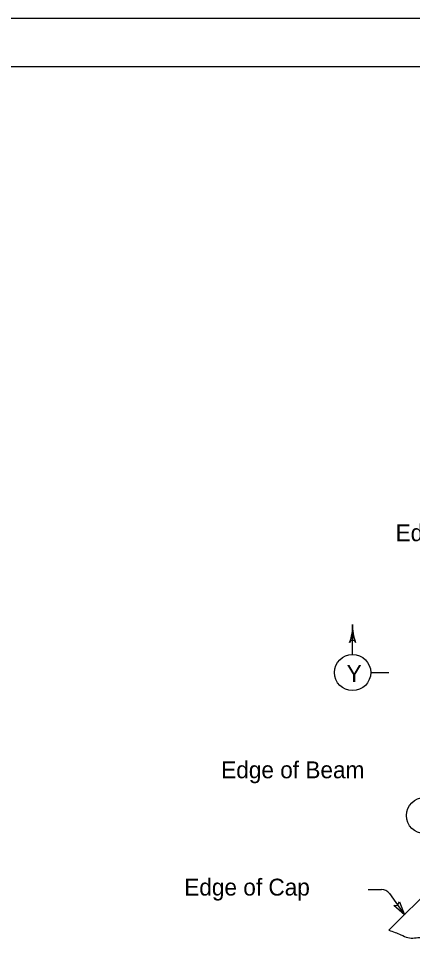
# Model space of a CAD drawing. Extents: x 999.6 to 1036.4, y 999.5 to 1022.4.
# Drawn here: x 1018.2 to 1022.28, y 1012.46 to 1022 of the extents above; entities that cross this region are included whole.
import ezdxf

# ---------------------------------------------------------------- set-up
doc = ezdxf.new("R2010")
doc.units = 0
for name, color, linetype in [('01-Slab', 7, 'Continuous'), ('03-Dimensions', 7, 'Continuous'), ('10-Sheet Border', 7, 'Continuous'), ('Level 14', 7, 'Continuous'), ('S_PL_Dimens_PR', 7, 'Continuous')]:
    doc.layers.add(name, color=color, linetype=linetype)

msp = doc.modelspace()

# ---------------------------------------------------------------- linework, layer by layer
at = {"layer": '01-Slab'}
for p, q in [((1021.6621, 1015.4039), (1021.6622, 1015.7164)), ((1021.6622, 1015.7164), (1021.6622, 1015.5514)), ((1021.8496, 1015.2164), (1022.0372, 1015.2164)), ((1022.0388, 1012.5452), (1023.9104, 1014.4168))]:
    msp.add_line(p, q, dxfattribs=at)
for centre in [(1021.6621, 1015.2164), (1022.4064, 1013.7335)]:
    msp.add_circle(centre, 0.1875, dxfattribs=at)
for centre, radius, start, end in [((1021.2153, 1015.6945), 0.4474, 338.277, 2.80655), ((1022.109, 1015.6945), 0.4474, 177.19344, 201.72299), ((1021.6615, 1015.5193), 0.0321, 17.37213, 162.6197)]:
    msp.add_arc(centre, radius, start, end, dxfattribs=at)
msp.add_spline([(1022.0388, 1012.5452), (1022.1628, 1012.4967), (1022.2353, 1012.4677), (1022.3733, 1012.4693), (1022.4563, 1012.4713), (1022.5179, 1012.493), (1022.594, 1012.4858), (1022.6991, 1012.4894), (1022.7933, 1012.5365), (1022.8912, 1012.5184), (1023.0398, 1012.5328), (1023.181, 1012.5473), (1023.3151, 1012.5546), (1023.3731, 1012.5583), (1023.4564, 1012.5473), (1023.5507, 1012.5908), (1023.6376, 1012.5728), (1023.7173, 1012.5836), (1023.8369, 1012.6198), (1023.9746, 1012.6018), (1024.1232, 1012.6416), (1024.2537, 1012.6308), (1024.395, 1012.6706), (1024.5435, 1012.6561), (1024.674, 1012.6742), (1024.9168, 1012.7032), (1024.9928, 1012.7213), (1025.1378, 1012.7032), (1025.1958, 1012.7358), (1025.319, 1012.7322), (1025.4133, 1012.7322), (1025.4531, 1012.7575), (1025.569, 1012.7612), (1025.6705, 1012.7648), (1025.7466, 1012.7793), (1025.8807, 1012.7829), (1025.9459, 1012.8047), (1026.0438, 1012.8228), (1026.1633, 1012.8155), (1026.2829, 1012.8337), (1026.3735, 1012.8264), (1026.525, 1012.7901)], degree=3, dxfattribs=at)
at = {"layer": '03-Dimensions'}
for p, q in [((1021.8224, 1012.9677), (1021.9611, 1012.9677)), ((1022.0426, 1012.9256), (1022.1989, 1012.7055))]:
    msp.add_line(p, q, dxfattribs=at)
msp.add_arc((1021.9611, 1012.8677), 0.1, 35.38891, 90, dxfattribs=at)
at = {"layer": '10-Sheet Border'}
msp.add_line((1007, 1021.5), (1035.5, 1021.5), dxfattribs=at)
at = {"layer": 'Level 14'}
msp.add_line((1036, 1022), (1000, 1022), dxfattribs=at)
at = {"layer": 'S_PL_Dimens_PR'}
msp.add_lwpolyline([(1022.1989, 1012.7055), (1022.0893, 1012.7994), (1022.128, 1012.8054), (1022.1464, 1012.8399)], close=True, dxfattribs=at)

# ---------------------------------------------------------------- texts
at = {"layer": '03-Dimensions'}
for s, p in [('Edge of Beam', (1022.1072, 1016.5785)), ('Y', (1021.6002, 1015.1192)), ('Edge of Beam', (1020.301, 1014.1204)), ('Edge of Cap', (1019.9183, 1012.9041))]:
    msp.add_text(s, height=0.175, dxfattribs=at).set_placement(p)

doc.saveas('drawing.dxf')
